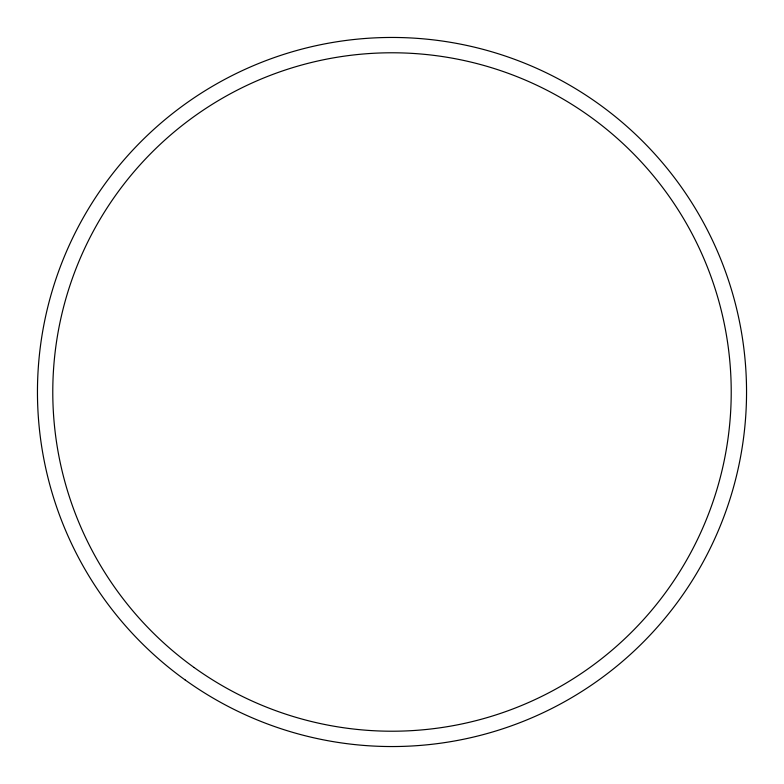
<?xml version="1.0" encoding="UTF-8"?>
<svg xmlns="http://www.w3.org/2000/svg" width="784" height="784" viewBox="0 0 784 784"><rect width="100%" height="100%" fill="white"/><g stroke="black" fill="none" stroke-linecap="round" stroke-linejoin="round"><path stroke-width="1.18" d="M194.128 667.527A339.217 339.217 0 0 0 729.551 425.604A339.217 339.217 0 0 0 252.33 82.869A339.217 339.217 0 0 0 194.128 667.527M185.181 679.973A354.544 354.544 0 0 0 744.8 427.123A354.544 354.544 0 0 0 246.019 68.904A354.544 354.544 0 0 0 185.181 679.973"/></g></svg>
